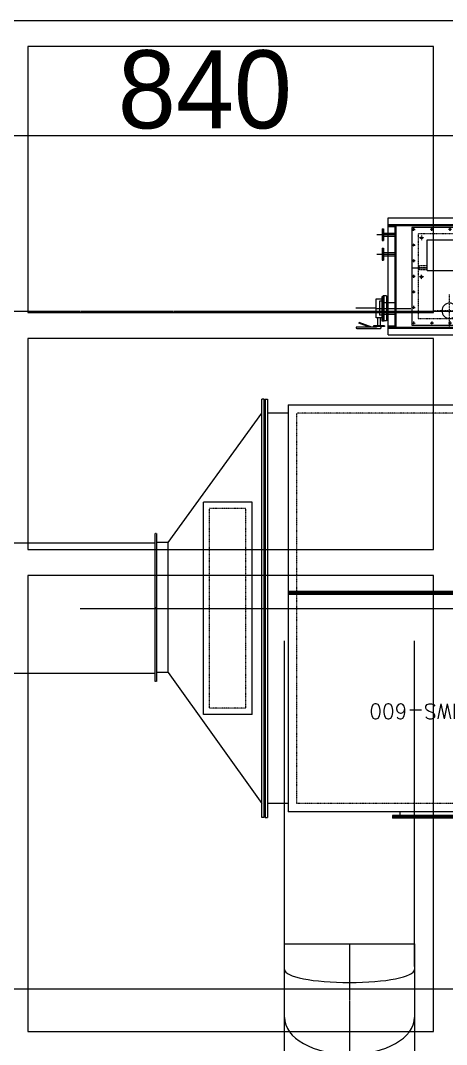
# Model space of a CAD drawing. Extents: x -3450 to 27857, y -1288 to 11880.
# Drawn here: x 22958 to 23286, y 9361 to 10148 of the extents above; entities that cross this region are included whole.
import ezdxf

# ---------------------------------------------------------------- set-up
doc = ezdxf.new("R2010")
doc.units = 0
for name, pattern in [('188K-SM-03-F20-MECH-EQ-Y2257103$0$CENTER', [2, 1.25, -0.25, 0.25, -0.25]), ('188K-SM-03-F20-MECH-EQ-Y2257103$0$HIDDEN', [0.375, 0.25, -0.125]), ('188K-SM-03-F20-MECH-EQ-Y2257103$0$HIDDEN2', [0.1875, 0.125, -0.0625]), ('188K-SM-03-F20-MECH-EQ-Y2257103$0$PHANTOM2', [1.25, 0.625, -0.125, 0.125, -0.125, 0.125, -0.125]), ('X-S-FAB-L20$0$COL-CEN-LIN', [3.25, 2.5, -0.25, 0.25, -0.25])]:
    doc.linetypes.add(name, pattern=pattern)
for name, color, linetype in [('188K-SM-03-F20-MECH-EQ-Y2257103$0$0-Block Center-Line', 1, '188K-SM-03-F20-MECH-EQ-Y2257103$0$CENTER'), ('188K-SM-03-F20-MECH-EQ-Y2257103$0$0-CF-AAS-CVD', 140, 'Continuous'), ('188K-SM-03-F20-MECH-EQ-Y2257103$0$01 Common', 7, 'Continuous'), ('188K-SM-03-F20-MECH-EQ-Y2257103$0$01 Hidden', 4, '188K-SM-03-F20-MECH-EQ-Y2257103$0$HIDDEN'), ('188K-SM-03-F20-MECH-EQ-Y2257103$0$01-COMMOM', 7, 'Continuous'), ('188K-SM-03-F20-MECH-EQ-Y2257103$0$02 Center', 1, '188K-SM-03-F20-MECH-EQ-Y2257103$0$CENTER'), ('188K-SM-03-F20-MECH-EQ-Y2257103$0$02 Hidden', 4, '188K-SM-03-F20-MECH-EQ-Y2257103$0$HIDDEN'), ('188K-SM-03-F20-MECH-EQ-Y2257103$0$02-CENTER', 1, '188K-SM-03-F20-MECH-EQ-Y2257103$0$CENTER'), ('188K-SM-03-F20-MECH-EQ-Y2257103$0$_150_M', 7, 'Continuous'), ('188K-SM-03-F20-MECH-EQ-Y2257103$0$Dim1', 1, 'Continuous'), ('188K-SM-03-F20-MECH-EQ-Y2257103$0$S', 180, 'Continuous'), ('X-S-FAB-L20$0$BLOCK', 8, 'Continuous'), ('X-S-FAB-L20$0$CCL', 8, 'X-S-FAB-L20$0$COL-CEN-LIN'), ('X-S-FAB-L20$0$DIM', 8, 'Continuous'), ('X-S-FAB-L20$0$Steel Frame-188K', 8, 'Continuous')]:
    doc.layers.add(name, color=color, linetype=linetype)
doc.layers.add('188K-SM-03-F20-MECH-EQ-Y2257103$0$02-CenterLine', color=1, linetype='188K-SM-03-F20-MECH-EQ-Y2257103$0$CENTER', lineweight=13)
doc.layers.add('188K-SM-03-F20-MECH-EQ-Y2257103$0$1法蘭', color=2, linetype='Continuous', lineweight=25)
doc.styles.add('188K-SM-03-F20-MECH-EQ-Y2257103$0$ROMANS', font='ROMANS.SHX')
doc.styles.add('X-S-FAB-L20$0$DIM', font='', dxfattribs={"width": 0.8})
doc.styles.add('X-S-FAB-L20$0$Gen-Text', font='c2.shx', dxfattribs={"bigfont": 'chinese.shx'})
doc.styles.get('X-S-FAB-L20$0$DIM').set_extended_font_data('MingLiU')
doc.dimstyles.new('X-S-FAB-L20$0$CIRL', dxfattribs={"dimtxt": 50, "dimasz": 25, "dimexe": 16, "dimexo": 0, "dimgap": 6, "dimtad": 1, "dimdsep": 46, "dimtxsty": 'X-S-FAB-L20$0$DIM', "dimblk": 'X-S-FAB-L20$0$_DotBlank', "dimcen": 10, "dimdle": 8, "dimclrd": 256, "dimclre": 256, "dimclrt": 6, "dimadec": 0, "dimazin": 0, "dimtfac": 1, "dimtix": 1, "dimtmove": 2, "dimatfit": 0, "dimldrblk": 'X-S-FAB-L20$0$ARROW', "dimfxl": 1, "dimtolj": 1, "dimarcsym": 0})

# ---------------------------------------------------------------- blocks, each defined once
blk = doc.blocks.new('X-S-FAB-L20$0$_DotBlank')
at = {"color": 0, "linetype": 'ByBlock', "lineweight": -2}
blk.add_line((-0.5, 0), (-1, 0), dxfattribs=at)
blk.add_circle((0, 0), 0.5, dxfattribs=at)
blk = doc.blocks.new('*D124')
at = {"layer": 'DefPoints', "color": 0, "transparency": 16777216}
for p in [(-2640, 10780), (-3480, 10690), (-2640, 10690)]:
    blk.add_point(p, dxfattribs=at)
at = {"layer": 'X-S-FAB-L20$0$DIM', "lineweight": -2, "transparency": 16777216}
for p, q in [((-3480, 10690), (-3480, 10800)), ((-2640, 10690), (-2640, 10800)), ((-3464, 10780), (-2656, 10780))]:
    blk.add_line(p, q, dxfattribs=at)
at = {"layer": 'X-S-FAB-L20$0$DIM', "lineweight": -2, "transparency": 16777216, "xscale": 16, "yscale": 16, "zscale": 16, "rotation": 180}
blk.add_blockref('X-S-FAB-L20$0$_DotBlank', (-3480, 10780), dxfattribs=at)
at = {"layer": 'X-S-FAB-L20$0$DIM', "lineweight": -2, "transparency": 16777216, "xscale": 16, "yscale": 16, "zscale": 16}
blk.add_blockref('X-S-FAB-L20$0$_DotBlank', (-2640, 10780), dxfattribs=at)
at = {"layer": 'X-S-FAB-L20$0$DIM', "color": 6, "transparency": 16777216, "insert": (-3060, 10815), "char_height": 2.5, "attachment_point": 5, "style": 'X-S-FAB-L20$0$Gen-Text'}
blk.add_mtext('\\A1;{\\H24x;840}', dxfattribs=at)
blk = doc.blocks.new('X-S-FAB-L20$0$ARROW')
at = {"color": 3}
blk.add_solid([(0, 0), (-2.4, -0.4), (-2.4, 0.4)], dxfattribs=at)
blk = doc.blocks.new('X-S-FAB-L20$0$鋼棚_AAS')
at = {"layer": 'X-S-FAB-L20$0$Steel Frame-188K'}
blk.add_lwpolyline([(16735, 1120.25), (21755, 1120.25), (21775, 1120.25), (21775, 930.92), (21810, 930.92), (21810, 840.92), (21775, 840.92), (21775, 166.92), (21810, 166.92), (21810, 76.92), (21720, 76.92), (21720, 111.92), (20970, 111.92), (20970, 76.92), (20880, 76.92), (20880, 111.92), (20130, 111.92), (20130, 76.92), (20040, 76.92), (20040, 111.92), (19290, 111.92)], dxfattribs=at)
for points in [[(20680.77, 1100.25), (20368.85, 1100.25), (20368.85, 895.92), (20680.77, 895.92)], [(20680.77, 875.92), (20368.85, 875.92), (20368.85, 713.82), (20680.77, 713.82)], [(20680.77, 693.82), (20368.85, 693.82), (20368.85, 343.28), (20680.77, 343.28)]]:
    blk.add_lwpolyline(points, close=True, dxfattribs=at)
blk = doc.blocks.new('188K-SM-03-F20-MECH-EQ-Y2257103$0$80-f')
at = {"layer": '188K-SM-03-F20-MECH-EQ-Y2257103$0$1法蘭'}
for p, q in [((443299.7, 14906.7), (443299.7, 14715.7)), ((443299.7, 14906.7), (443325.7, 14906.7)), ((443325.7, 14906.7), (443325.7, 14715.7)), ((443325.7, 14865.2), (443353.7, 14865.2)), ((443353.7, 14865.2), (443353.7, 14757.2)), ((443325.7, 14757.2), (443353.7, 14757.2)), ((443299.7, 14715.7), (443325.7, 14715.7))]:
    blk.add_line(p, q, dxfattribs=at)
blk = doc.blocks.new('188K-SM-03-F20-MECH-EQ-Y2257103$0$A$C27867FC7')
at = {"layer": '188K-SM-03-F20-MECH-EQ-Y2257103$0$01 Common'}
for p, q in [((-140, -175), (-140, 175)), ((-100, 215), (100, 215)), ((140, 175), (140, -175)), ((-17.5, 76), (-17.5, 81)), ((17.5, 81), (-17.5, 81)), ((17.5, 76), (17.5, 81)), ((-17.5, 76), (-17.5, -76)), ((17.5, 76), (-17.5, 76)), ((17.5, 76), (17.5, -76)), ((-17.5, -81), (-17.5, -76)), ((17.5, -76), (-17.5, -76)), ((17.5, -81), (17.5, -76)), ((17.5, -81), (-17.5, -81)), ((100, -215), (-100, -215))]:
    blk.add_line(p, q, dxfattribs=at)
at = {"layer": '188K-SM-03-F20-MECH-EQ-Y2257103$0$01 Common', "extrusion": (0, 0, -1)}
for centre, start, end in [((100, 175), 0, 90), ((-100, 175), 90, 180), ((100, -175), 270, 0), ((-100, -175), 180, 270)]:
    blk.add_arc(centre, 40, start, end, dxfattribs=at)
at = {"layer": '188K-SM-03-F20-MECH-EQ-Y2257103$0$01 Hidden', "linetype": '188K-SM-03-F20-MECH-EQ-Y2257103$0$HIDDEN'}
for p, q in [((-135, -175), (-135, 175)), ((-130, -175), (-130, 175)), ((-125, -175), (-125, 175)), ((-100, 210), (100, 210)), ((-100, 205), (100, 205)), ((-100, 200), (100, 200)), ((125, 175), (125, -175)), ((130, 175), (130, -175)), ((135, 175), (135, -175)), ((17.5, 75), (-17.5, 75)), ((17.5, 70), (-17.5, 70)), ((17.5, -70), (-17.5, -70)), ((17.5, -75), (-17.5, -75)), ((100, -200), (-100, -200)), ((100, -205), (-100, -205)), ((100, -210), (-100, -210))]:
    blk.add_line(p, q, dxfattribs=at)
at = {"layer": '188K-SM-03-F20-MECH-EQ-Y2257103$0$01 Hidden', "linetype": '188K-SM-03-F20-MECH-EQ-Y2257103$0$HIDDEN', "extrusion": (0, 0, -1)}
for centre, radius, start, end in [((100, 175), 35, 0, 90), ((100, 175), 30, 0, 90), ((100, 175), 25, 0, 90), ((-100, 175), 35, 90, 180), ((-100, 175), 30, 90, 180), ((-100, 175), 25, 90, 180), ((100, -175), 35, 270, 0), ((100, -175), 30, 270, 0), ((100, -175), 25, 270, 0), ((-100, -175), 35, 180, 270), ((-100, -175), 30, 180, 270), ((-100, -175), 25, 180, 270)]:
    blk.add_arc(centre, radius, start, end, dxfattribs=at)
at = {"layer": '188K-SM-03-F20-MECH-EQ-Y2257103$0$02 Center'}
for p, q in [((0, -258), (0, 258)), ((-182, 0), (182, 0))]:
    blk.add_line(p, q, dxfattribs=at)
blk = doc.blocks.new('*U229')
at = {"layer": '188K-SM-03-F20-MECH-EQ-Y2257103$0$S', "linetype": 'Continuous', "ltscale": 2}
blk.add_circle((0, 0), 7.5, dxfattribs=at)
blk = doc.blocks.new('*U230')
at = {"layer": '188K-SM-03-F20-MECH-EQ-Y2257103$0$Dim1', "color": 0, "linetype": 'ByBlock', "lineweight": -2, "transparency": 16777216}
for p, rotation in [((38661.3, 5345.3), 270), ((38661.3, 5265.9), 90), ((38701, 5305.6), 180)]:
    blk.add_blockref('*U229', p, dxfattribs=dict(at, rotation=rotation))
blk.add_blockref('*U229', (38621.6, 5305.6), dxfattribs=at)
blk = doc.blocks.new('*U231')
at = {"layer": '188K-SM-03-F20-MECH-EQ-Y2257103$0$S', "linetype": 'Continuous', "ltscale": 2}
blk.add_circle((0, 0), 7.5, dxfattribs=at)
blk = doc.blocks.new('*U232')
at = {"layer": '188K-SM-03-F20-MECH-EQ-Y2257103$0$Dim1', "color": 0, "linetype": 'ByBlock', "lineweight": -2, "transparency": 16777216}
for p, rotation in [((25263.5, 3000), 270), ((25263.5, 2939.7), 90.00000000000001), ((25293.7, 2969.8), 180)]:
    blk.add_blockref('*U231', p, dxfattribs=dict(at, rotation=rotation))
blk.add_blockref('*U231', (25233.4, 2969.8), dxfattribs=at)
blk = doc.blocks.new('188K-SM-03-F20-MECH-EQ-Y2257103$0$A3-CVD-PUMP')
for p, q in [((3011.1, 605.9), (3011.1, -144.1)), ((3461.1, 605.9), (3011.1, 605.9)), ((3461.1, -144.1), (3461.1, 605.9)), ((3011.1, -144.1), (3461.1, -144.1))]:
    blk.add_line(p, q)
for centre in [(3086.1, 235.9), (3386.1, 235.9), (3086.1, -64.1), (3386.1, -64.1)]:
    blk.add_circle(centre, 7.5)
at = {"layer": '188K-SM-03-F20-MECH-EQ-Y2257103$0$01-COMMOM'}
for p, q in [((3011.1, 165.9), (3131.1, 165.9)), ((3131.1, -49.1), (3131.1, 185.9)), ((3341.1, 185.9), (3131.1, 185.9)), ((3341.1, 185.9), (3341.1, -49.1)), ((3461.1, 165.9), (3341.1, 165.9)), ((3341.1, -49.1), (3131.1, -49.1))]:
    blk.add_line(p, q, dxfattribs=at)
for centre in [(3026.1, 590.9), (3166.1, 590.9), (3306.1, 590.9), (3446.1, 590.9), (3026.1, 470.9), (3446.1, 470.9), (3026.1, 350.9), (3446.1, 350.9), (3026.1, 230.9), (3446.1, 230.9), (3026.1, 110.9), (3446.1, 110.9), (3026.1, -9.1), (3446.1, -9.1), (3026.1, -129.1), (3166.1, -129.1), (3306.1, -129.1), (3446.1, -129.1)]:
    blk.add_circle(centre, 6, dxfattribs=at)
at = {"layer": '188K-SM-03-F20-MECH-EQ-Y2257103$0$02 Hidden'}
for p, q in [((3066.1, 150.9), (3066.1, 180.9)), ((3131.1, 180.9), (3066.1, 180.9)), ((3131.1, 165.9), (3066.1, 165.9)), ((3341.1, 180.9), (3406.1, 180.9)), ((3341.1, 165.9), (3406.1, 165.9)), ((3406.1, 150.9), (3406.1, 180.9)), ((3131.1, 150.9), (3066.1, 150.9)), ((3341.1, 150.9), (3406.1, 150.9))]:
    blk.add_line(p, q, dxfattribs=at)
blk.add_lwpolyline([(3411.1, 555.9), (3061.1, 555.9), (3061.1, -94.1), (3411.1, -94.1)], close=True, dxfattribs=at)
at = {"layer": '188K-SM-03-F20-MECH-EQ-Y2257103$0$02-CENTER'}
for p, q in [((3170.1, 621.6), (3170.1, 370.2)), ((3044.4, 495.9), (3295.9, 495.9)), ((3086.1, 253.9), (3086.1, 217.9)), ((3386.1, 253.9), (3386.1, 217.9)), ((3070.4, 235.9), (3101.9, 235.9)), ((3368, 235.9), (3404.3, 235.9)), ((3068, -64.1), (3104.3, -64.1)), ((3086.1, -82.1), (3086.1, -46.1)), ((3368, -64.1), (3404.3, -64.1)), ((3386.1, -82.1), (3386.1, -46.1))]:
    blk.add_line(p, q, dxfattribs=at)
at = {"layer": '188K-SM-03-F20-MECH-EQ-Y2257103$0$02-CenterLine', "ltscale": 0.1}
for p, q in [((3014.1, 590.9), (3038.1, 590.9)), ((3026.1, 578.9), (3026.1, 602.9)), ((3154.1, 590.9), (3178.1, 590.9)), ((3166.1, 578.9), (3166.1, 602.9)), ((3294.1, 590.9), (3318.1, 590.9)), ((3306.1, 578.9), (3306.1, 602.9)), ((3458.1, 590.9), (3434.1, 590.9)), ((3446.1, 578.9), (3446.1, 602.9)), ((3026.1, 458.9), (3026.1, 482.9)), ((3446.1, 458.9), (3446.1, 482.9)), ((3014.1, 470.9), (3038.1, 470.9)), ((3458.1, 470.9), (3434.1, 470.9)), ((3014.1, 350.9), (3038.1, 350.9)), ((3026.1, 338.9), (3026.1, 362.9)), ((3458.1, 350.9), (3434.1, 350.9)), ((3446.1, 338.9), (3446.1, 362.9)), ((3026.1, 218.9), (3026.1, 242.9)), ((3446.1, 218.9), (3446.1, 242.9)), ((3014.1, 230.9), (3038.1, 230.9)), ((3458.1, 230.9), (3434.1, 230.9)), ((3014.1, 110.9), (3038.1, 110.9)), ((3026.1, 98.9), (3026.1, 122.9)), ((3458.1, 110.9), (3434.1, 110.9)), ((3446.1, 98.9), (3446.1, 122.9)), ((3026.1, -21.1), (3026.1, 2.9)), ((3446.1, -21.1), (3446.1, 2.9)), ((3014.1, -9.1), (3038.1, -9.1)), ((3458.1, -9.1), (3434.1, -9.1)), ((3014.1, -129.1), (3038.1, -129.1)), ((3026.1, -117.1), (3026.1, -141.1)), ((3154.1, -129.1), (3178.1, -129.1)), ((3166.1, -117.1), (3166.1, -141.1)), ((3294.1, -129.1), (3318.1, -129.1)), ((3306.1, -117.1), (3306.1, -141.1)), ((3458.1, -129.1), (3434.1, -129.1)), ((3446.1, -117.1), (3446.1, -141.1))]:
    blk.add_line(p, q, dxfattribs=at)
at = {"layer": '188K-SM-03-F20-MECH-EQ-Y2257103$0$_150_M', "extrusion": (0, 0, -1)}
blk.add_circle((-3170.1, 495.9), 58.7, dxfattribs=at)
blk = doc.blocks.new('188K-SM-03-F20-MECH-EQ-Y2257103$0$A$C0CB66949')
at = {"linetype": 'Continuous', "ltscale": 2}
for p, q in [((241.5, 0), (-241.5, 0)), ((-241.5, -24), (-241.5, 0)), ((241.5, -24), (-241.5, -24)), ((-156, -583), (-156, -24)), ((156, -583), (156, -24)), ((241.5, -24), (241.5, 0)), ((241.5, -583), (-241.5, -583)), ((-241.5, -607), (-241.5, -583)), ((241.5, -607), (-241.5, -607)), ((-241.5, -607), (241.5, -607)), ((-241.5, -627), (-241.5, -607)), ((-241.5, -627), (241.5, -627)), ((-156, -737), (-156, -627)), ((156, -737), (156, -627)), ((241.5, -607), (241.5, -583)), ((241.5, -627), (241.5, -607)), ((291.5, -617), (481.5, -617)), ((291.5, -633), (291.5, -617)), ((481.5, -633), (481.5, -617)), ((291.5, -633), (481.5, -633)), ((341.5, -737), (341.5, -633)), ((431.5, -737), (431.5, -633)), ((1085.2, -782.4), (1085.2, -972.4)), ((1085.2, -782.4), (1101.2, -782.4)), ((1101.2, -782.4), (1101.2, -972.4)), ((993.2, -832.4), (1085.2, -832.4)), ((993.2, -922.4), (1085.2, -922.4)), ((1085.2, -972.4), (1101.2, -972.4)), ((1089.2, -1342), (1089.2, -1252)), ((1101.2, -1252), (1089.2, -1252)), ((1101.2, -1342), (1101.2, -1252)), ((1089.2, -1285), (993.2, -1285)), ((1089.2, -1309), (993.2, -1309)), ((1101.2, -1342), (1089.2, -1342)), ((1089.2, -1492), (1089.2, -1402)), ((1101.2, -1402), (1089.2, -1402)), ((1101.2, -1492), (1101.2, -1402)), ((1089.2, -1435), (993.2, -1435)), ((1089.2, -1459), (993.2, -1459)), ((1101.2, -1492), (1089.2, -1492))]:
    blk.add_line(p, q, dxfattribs=at)
for p, q in [((0, -607), (0, 0)), ((0, -766.9), (0, -552.9)), ((386.5, -754.3), (386.5, -571.2)), ((1053.2, -677), (-766.8, -677)), ((-766.8, -677), (-766.8, -1577)), ((1053.2, -677), (1053.2, -1577)), ((-714.8, -745), (-766.8, -745)), ((1053.2, -745), (993.2, -745)), ((1083, -739.8), (1167.9, -739.8)), ((1083, -747), (1083, -739.8)), ((1083, -747), (1167.9, -747)), ((1111.1, -731.7), (1104.8, -739.8)), ((1111.1, -739.8), (1111.1, -728.9)), ((1289.6, -726.1), (1113.8, -726.1)), ((1115.1, -808), (1115.1, -747)), ((1123.9, -726.1), (1123.9, -720.5)), ((1127.5, -726.1), (1127.5, -720.5)), ((1131.1, -726.1), (1131.1, -720.5)), ((1135.8, -808), (1135.8, -747)), ((1143.8, -737.1), (1289.6, -737.1)), ((1143.8, -739.8), (1143.8, -737.1)), ((1167.9, -747), (1167.9, -739.8)), ((1180.9, -737.1), (1277.7, -772.3)), ((1196.8, -737.1), (1279.6, -767.2)), ((1277.7, -772.3), (1279.6, -767.2)), ((1300.5, -735.4), (1300.5, -727.8)), ((1103.7, -808), (1147.2, -808)), ((1103.7, -954.6), (1103.7, -808)), ((1147.2, -808), (1147.2, -954.6)), ((878.8, -877.4), (1147, -877.4)), ((1150.7, -881.3), (1301.7, -881.3)), ((1147.2, -954.6), (1103.7, -954.6)), ((1141.3, -1297), (993.2, -1297)), ((243.2, -1672.2), (243.2, -1440.1)), ((1141.3, -1447), (993.2, -1447)), ((-706.8, -1509), (-766.8, -1509)), ((1053.2, -1509), (993.2, -1509)), ((1053.2, -1577), (-766.8, -1577)), ((-16.8, -1610), (503.2, -1610)), ((-16.8, -1610), (-16.8, -1640)), ((-16.8, -1625), (503.2, -1625)), ((-16.8, -1640), (503.2, -1640)), ((38.2, -1577), (38.2, -1610)), ((448.2, -1577), (448.2, -1610)), ((503.2, -1610), (503.2, -1640))]:
    blk.add_line(p, q)
at = {"ltscale": 350}
for p, q in [((1053.2, -729), (-766.8, -729)), ((1053.2, -737), (-766.8, -737)), ((-714.8, -745), (-714.8, -1509)), ((-706.8, -737), (-706.8, -1517)), ((-496.7, -882), (-496.7, -737)), ((-491.7, -887), (-491.7, -737)), ((993.2, -737), (993.2, -1517)), ((1001.2, -745), (1001.2, -1509)), ((-706.8, -882), (-496.7, -882)), ((-706.8, -887), (-491.7, -887)), ((1053.2, -1517), (-766.8, -1517)), ((1053.2, -1525), (-766.8, -1525))]:
    blk.add_line(p, q, dxfattribs=at)
at = {"ltscale": 3}
for p, q in [((-591.8, -720.3), (-591.8, -957.9)), ((243.2, -747.4), (243.2, -985)), ((-710.6, -817), (-388, -817)), ((124.4, -844.2), (362, -844.2)), ((-591.8, -1047.3), (-591.8, -1229)), ((-682.7, -1138.2), (-501, -1138.2)), ((-591.8, -1347.3), (-591.8, -1529)), ((-682.7, -1438.2), (-501, -1438.2))]:
    blk.add_line(p, q, dxfattribs=at)
at = {"linetype": 'Continuous', "ltscale": 2}
for centre, radius in [((-591.8, -817), 77.5), ((-591.8, -817), 30), ((243.2, -844.2), 54), ((243.2, -844.2), 17.5), ((-591.8, -1138.2), 45), ((-591.8, -1138.2), 11.5), ((-591.8, -1438.2), 45), ((-591.8, -1438.2), 11.5)]:
    blk.add_circle(centre, radius, dxfattribs=at)
at = {"ltscale": 0.1}
blk.add_circle((243.2, -844.2), 39.7, dxfattribs=at)
at = {"ltscale": 3}
for centre in [(-591.8, -1138.2), (-591.8, -1438.2)]:
    blk.add_circle(centre, 30.1, dxfattribs=at)
for centre, radius, start, end in [((1113.8, -728.9), 2.73, 90, 180), ((1290.4, -758), 31.8, 71.48806, 91.4052), ((1290.4, -705.2), 31.8, 268.5948, 288.51194)]:
    blk.add_arc(centre, radius, start, end)
for name, p in [('188K-SM-03-F20-MECH-EQ-Y2257103$0$A3-CVD-PUMP', (-3398, -1357.9)), ('188K-SM-03-F20-MECH-EQ-Y2257103$0$A3-CVD-PUMP', (-2588, -1357.9)), ('188K-SM-03-F20-MECH-EQ-Y2257103$0$A$C27867FC7', (243.2, -1217))]:
    blk.add_blockref(name, p)
at = {"rotation": 45.00000000000001}
for name, p in [('*U230', (-23342.9, -31933.4)), ('*U232', (-16355.9, -21102.1)), ('*U232', (-16355.9, -21402.1))]:
    blk.add_blockref(name, p, dxfattribs=at)
at = {"xscale": -1, "rotation": 180}
blk.add_blockref('188K-SM-03-F20-MECH-EQ-Y2257103$0$80-f', (-442234, 13929.9), dxfattribs=at)
blk = doc.blocks.new('188K-SM-03-F20-MECH-EQ-Y2257103$0$A$C47867157')
at = {"linetype": 'Continuous'}
for p, q in [((6451, 1613), (7174.9, 1613)), ((6451, 1603.5), (7174.9, 1603.5)), ((6451, 1594), (7174.9, 1594)), ((7117.8, 1565.4), (7117.8, 1594)), ((7174.9, 1594), (7174.9, 1613)), ((6223.5, 1565.2), (7976.1, 1565.2)), ((7976.1, -1562.2), (7976.1, 1564.5)), ((7976.1, 1501), (8133.8, 1501)), ((8898.6, 494.7), (8985.7, 494.7)), ((6261.5, -105.7), (7976.1, -105.7)), ((6261.5, -115.2), (7976.1, -115.2)), ((6261.5, -118.4), (7976.1, -118.4)), ((6261.5, -127.9), (7976.1, -127.9)), ((8898.6, -505.3), (8985.7, -505.3)), ((6223.4, -1561.5), (7976.1, -1561.5)), ((7976.1, -1498.7), (8133.7, -1498.7)), ((8159.1, -1606.6), (8178.1, -1606.6))]:
    blk.add_line(p, q, dxfattribs=at)
for p, q in [((8133.7, -1606.6), (8133.8, 1609)), ((8152.8, 1609), (8133.8, 1609)), ((8152.7, -1606.6), (8152.8, 1609)), ((8159.2, 1609), (8159.1, -1606.6)), ((8159.1, -1606.6), (8159.2, 1608)), ((8159.2, 1609), (8178.2, 1609)), ((8178.2, 1609), (8178.1, -1606.6)), ((8898.6, 494.7), (8178.2, 1500)), ((8253.1, 816.8), (8253.1, -814.3)), ((8253.1, 816.8), (8628, 816.8)), ((8628, 816.8), (8628, -814.3)), ((8985.7, 562.6), (8985.7, -573.3)), ((8999, 562.6), (8999, -573.3)), ((8898.6, 494.7), (8898.6, -505.3)), ((9576, 1.3), (-604.1, 1.3)), ((8898.6, -505.3), (8178.1, -1499.7)), ((8253.1, -814.3), (8628, -814.3)), ((8152.7, -1606.6), (8133.7, -1606.6))]:
    blk.add_line(p, q)
at = {"linetype": '188K-SM-03-F20-MECH-EQ-Y2257103$0$HIDDEN2'}
for p, q in [((6287, 1501), (7912.6, 1501)), ((7912.6, -1498.7), (7912.6, 1501)), ((8301.1, 768.9), (8580.1, 768.9)), ((8301.1, 768.9), (8301.1, -766.3)), ((8580.1, 768.9), (8580.1, -766.3)), ((8301.1, -766.3), (8580.1, -766.3)), ((6286.9, -1498.7), (7912.6, -1498.7))]:
    blk.add_line(p, q, dxfattribs=at)
at = {"linetype": '188K-SM-03-F20-MECH-EQ-Y2257103$0$PHANTOM2'}
for p, q in [((8985.7, 562.6), (8999, 562.6)), ((8985.7, -573.3), (8999, -573.3))]:
    blk.add_line(p, q, dxfattribs=at)
blk.add_point((8999, -5.1), dxfattribs=at)
at = {"linetype": 'Continuous'}
blk.add_blockref('188K-SM-03-F20-MECH-EQ-Y2257103$0$A$C0CB66949', (6152.9, -1423.7), dxfattribs=at)
at = {"linetype": 'Continuous', "style": '188K-SM-03-F20-MECH-EQ-Y2257103$0$ROMANS'}
blk.add_text('IWS-600', height=114.3, dxfattribs=at).set_placement((6676.9, 735.9))
blk = doc.blocks.new('188K-SM-03-F20-MECH-EQ-Y2257103$0$CVD-2')
at = {"layer": '188K-SM-03-F20-MECH-EQ-Y2257103$0$0-CF-AAS-CVD'}
for p, q in [((20939.08, 9746.56), (20800.63, 9746.56)), ((20939.08, 9646.56), (20800.63, 9646.56))]:
    blk.add_line(p, q, dxfattribs=at)
at = {"layer": '188K-SM-03-F20-MECH-EQ-Y2257103$0$0-CF-AAS-CVD', "xscale": 0.1, "yscale": 0.1, "zscale": 0.1, "rotation": 180}
blk.add_blockref('188K-SM-03-F20-MECH-EQ-Y2257103$0$A$C47867157', (21838.99, 9696.68), dxfattribs=at)
blk = doc.blocks.new('*U743')
for p, q in [((59.98, 49.99), (159.98, 50.04)), ((159.98, 50.04), (160.02, -49.96)), ((160.02, -49.96), (60.02, -50.01))]:
    blk.add_line(p, q)
blk.add_arc((60, -0.01), 50, 90.02673, 270.02673)
for centre, ratio in [((75.22, 0), 0.847759), ((103.35, 0.01), 0.566454), ((140.11, 0.03), 0.198912)]:
    blk.add_ellipse(centre, major_axis=(0.02, -50), ratio=ratio, start_param=3.141593, end_param=6.283185)
at = {"layer": '188K-SM-03-F20-MECH-EQ-Y2257103$0$0-Block Center-Line'}
blk.add_line((160, 0.04), (10, -0.03), dxfattribs=at)
blk = doc.blocks.new('188K-SM-03-F20-MECH-EQ-Y2257103')
at = {"layer": '188K-SM-03-F20-MECH-EQ-Y2257103$0$0-CF-AAS-CVD'}
for p, q in [((23161.155, 9421.314), (23161.155, 9671.555)), ((23261.155, 9421.314), (23261.155, 9671.555)), ((24545.966, 9403.814, -0.004), (19677.891, 9403.814, -0.004)), ((24545.966, 9273.814, -0.004), (19677.891, 9273.814, -0.004))]:
    blk.add_line(p, q, dxfattribs=at)
blk.add_blockref('188K-SM-03-F20-MECH-EQ-Y2257103$0$CVD-2', (2122.614, 0))
at = {"layer": '188K-SM-03-F20-MECH-EQ-Y2257103$0$0-CF-AAS-CVD', "rotation": 89.97326998849451}
blk.add_blockref('*U743', (23211.118, 9278.814, -0.004), dxfattribs=at)
blk = doc.blocks.new('X-S-FAB-L20$0$FAB2-L05')
at = {"layer": 'X-S-FAB-L20$0$CCL'}
blk.add_line((-26880, 10645), (1210, 10645), dxfattribs=at)
at = {"layer": 'X-S-FAB-L20$0$DIM'}
dim = blk.add_linear_dim(base=(-2640, 10780), p1=(-3480, 10690), p2=(-2640, 10690), text='{\\H24x;<>}', dimstyle='X-S-FAB-L20$0$CIRL', override={"dimtxt": 2.5, "dimasz": 16, "dimexe": 20, "dimgap": 5, "dimtxsty": 'X-S-FAB-L20$0$Gen-Text', "dimblk1": 'X-S-FAB-L20$0$_DotBlank', "dimblk2": 'X-S-FAB-L20$0$_DotBlank', "dimsah": 1}, dxfattribs=at)
dim.commit()
dim.dimension.update_dxf_attribs({"geometry": '*D124', "text_midpoint": (-3060, 10815)})
blk = doc.blocks.new('X-S-FAB-L20')
at = {"layer": 'X-S-FAB-L20$0$BLOCK'}
blk.add_blockref('X-S-FAB-L20$0$FAB2-L05', (26160, -720), dxfattribs=at)
at = {"layer": 'X-S-FAB-L20$0$Steel Frame-188K'}
blk.add_blockref('X-S-FAB-L20$0$鋼棚_AAS', (2595, 9028.08), dxfattribs=at)

msp = doc.modelspace()

# ---------------------------------------------------------------- block references
for name in ['X-S-FAB-L20', '188K-SM-03-F20-MECH-EQ-Y2257103']:
    msp.add_blockref(name, (0, 0))

doc.saveas('drawing.dxf')
